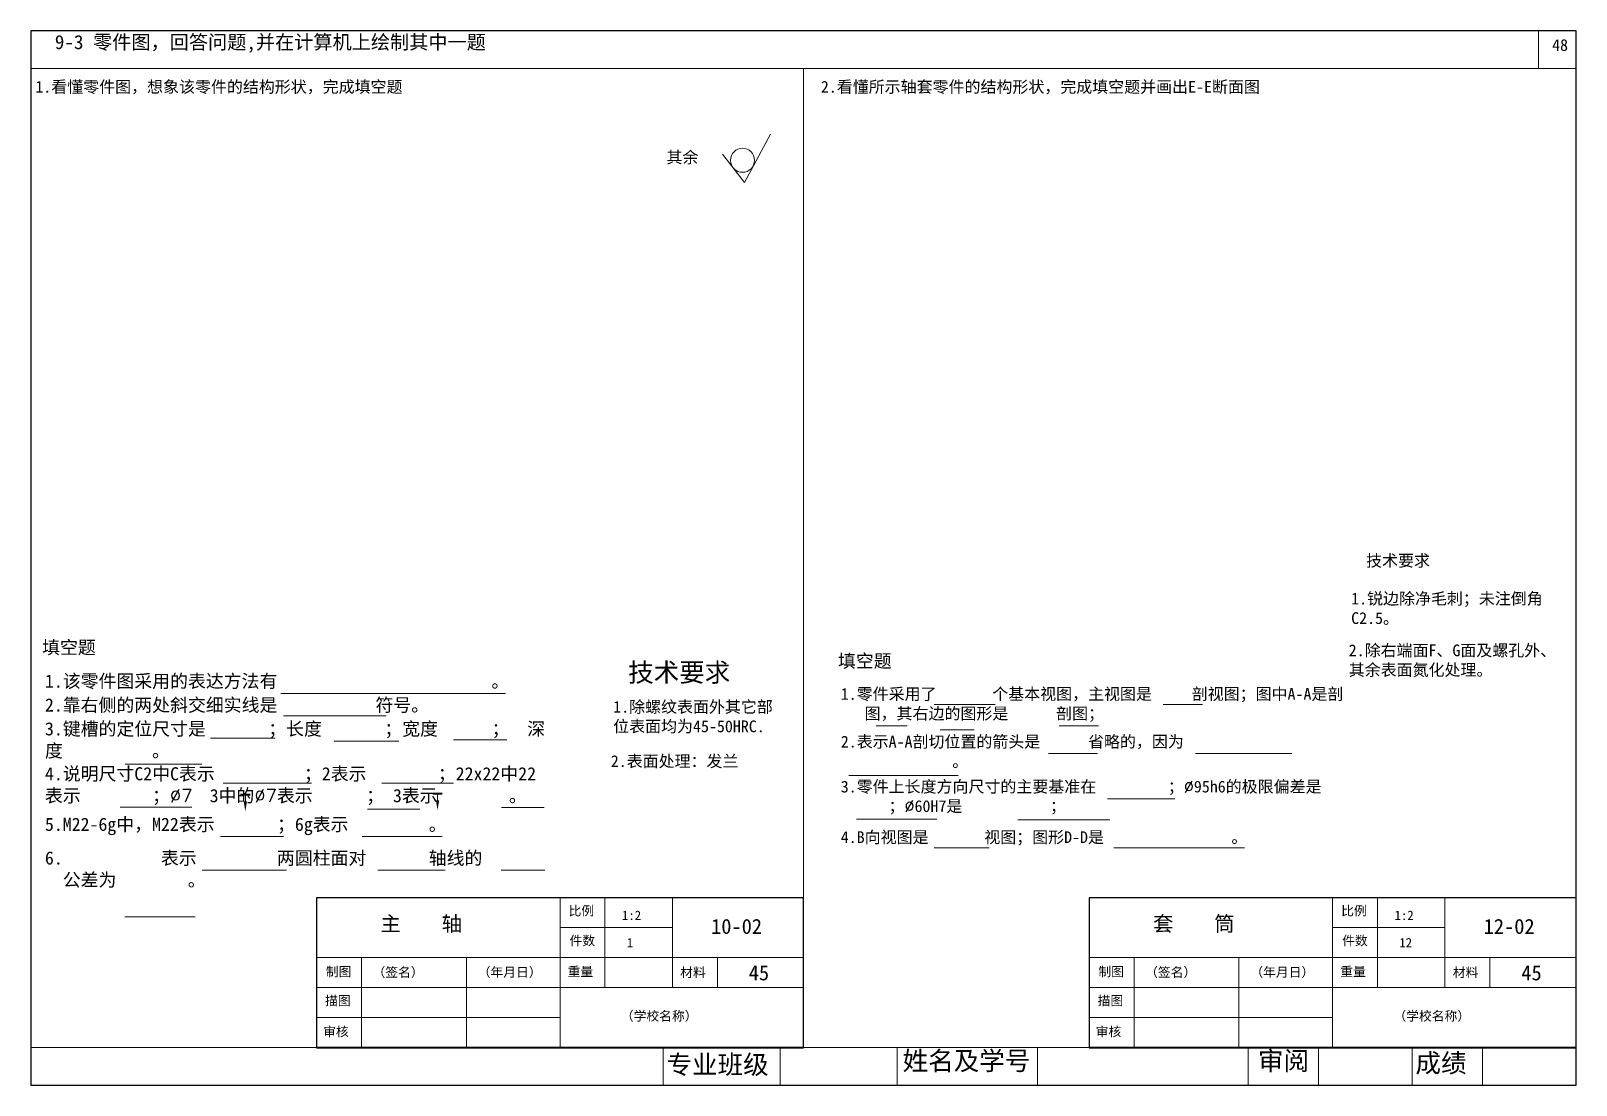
# Paper-space layout 'Layout1' of a CAD drawing. Header units: millimetres. Extents: x 41 to 371, y 26 to 251.
import ezdxf

# ---------------------------------------------------------------- set-up
doc = ezdxf.new("R2010")
doc.units = ezdxf.units.MM
doc.layers.get('0').update_dxf_attribs({"lineweight": 13})
for name, color, linetype, lineweight in [('出图', 7, 'Continuous', 13), ('图', 7, 'Continuous', 13), ('粗线', 7, 'Continuous', 40), ('细线', 7, 'Continuous', 13)]:
    doc.layers.add(name, color=color, linetype=linetype, lineweight=lineweight)
doc.styles.get("Standard").update_dxf_attribs({"font": 'txt.shx'})

# ---------------------------------------------------------------- blocks, each defined once
blk = doc.blocks.new('01block')
at = {"lineweight": 15}
for p, q in [((-65, 0), (-65, 40)), ((-53, 16), (-53, 40)), ((-35, 16), (-35, 40)), ((-65, 32), (-35, 32)), ((-130, 24), (0, 24)), ((-118, 0), (-118, 24)), ((-90, 0), (-90, 24)), ((-130, 16), (-65, 16)), ((-65, 16), (0, 16)), ((-130, 8), (-65, 8))]:
    blk.add_line(p, q, dxfattribs=at)
at = {"layer": '出图', "lineweight": 30}
for p, q in [((0, 40), (-130, 40)), ((-130, 40), (-130, 0))]:
    blk.add_line(p, q, dxfattribs=at)
at = {"layer": '粗线', "lineweight": 30}
blk.add_line((0, 0), (0, 40), dxfattribs=at)
at = {"layer": '粗线', "lineweight": 18}
blk.add_line((-23, 16), (-23, 24), dxfattribs=at)
at = {"layer": '粗线'}
blk.add_line((-130, 0), (0, 0), dxfattribs=at)
at = {"lineweight": 15, "char_height": 2.5, "attachment_point": 1}
for s, insert, width in [('{\\f仿宋_GB2312|b0|i0|c134|p49;比例}', (-62.71, 37.75), 7.5698), ('{\\f仿宋_GB2312|b0|i0|c134|p49;件数}', (-62.45, 29.79), 7.5698), ('{\\f仿宋_GB2312|b0|i0|c134|p49; 1}', (-48.88, 29.25), 7.5698), ('{\\f仿宋_GB2312|b0|i0|c134|p49;制图}', (-127.53, 21.53), 9.9784), ('{\\f仿宋_GB2312|b0|i0|c134|p49;（签名）}', (-115.05, 21.36), 20.3008), ('{\\f仿宋_GB2312|b0|i0|c134|p49;（年月日）}', (-86.96, 21.4), 19.2686), ('{\\f仿宋_GB2312|b0|i0|c134|p49;重量}', (-62.95, 21.55), 9.8063), ('{\\f仿宋_GB2312|b0|i0|c134|p49;材料}', (-32.91, 21.32), 7.5698), ('{\\f仿宋_GB2312|b0|i0|c134|p49;描图}', (-127.72, 13.8), 9.2902), ('{\\f仿宋_GB2312|b0|i0|c134|p49;（学校名称）}', (-48.75, 9.69), 27.8706), ('{\\f仿宋_GB2312|b0|i0|c134|p49;审核}', (-128.23, 5.53), 9.1182)]:
    blk.add_mtext(s, dxfattribs=dict(at, insert=insert, width=width))
at = {"layer": '粗线', "lineweight": 30, "attachment_point": 1}
for s, insert, char_height, width in [('{\\f仿宋_GB2312|b0|i0|c134|p49;主    轴}', (-112.94, 35.05), 4, 50.6966), ('{\\f仿宋_GB2312|b0|i0|c134|p49;1:2}', (-48.45, 36.54), 2.5, 15.1626), ('{\\f仿宋_GB2312|b0|i0|c134|p49;10-02}', (-24.67, 34.34), 4, 23.7529), ('{\\f仿宋_GB2312|b0|i0|c134|p49;  45}', (-20.06, 21.95), 4, 17.017)]:
    blk.add_mtext(s, dxfattribs=dict(at, insert=insert, char_height=char_height, width=width))
blk = doc.blocks.new('02block')
at = {"lineweight": 15}
for p, q in [((-65, 0), (-65, 40)), ((-53, 16), (-53, 40)), ((-35, 16), (-35, 40)), ((-65, 32), (-35, 32)), ((-130, 24), (0, 24)), ((-118, 0), (-118, 24)), ((-90, 0), (-90, 24)), ((-130, 16), (-65, 16)), ((-65, 16), (0, 16)), ((-130, 8), (-65, 8))]:
    blk.add_line(p, q, dxfattribs=at)
at = {"layer": '出图', "lineweight": 30}
for p, q in [((0, 40), (-130, 40)), ((-130, 40), (-130, 0))]:
    blk.add_line(p, q, dxfattribs=at)
at = {"layer": '粗线', "lineweight": 30}
blk.add_line((0, 0), (0, 40), dxfattribs=at)
at = {"layer": '粗线', "lineweight": 18}
blk.add_line((-23, 16), (-23, 24), dxfattribs=at)
at = {"layer": '粗线'}
blk.add_line((-130, 0), (0, 0), dxfattribs=at)
at = {"lineweight": 15, "char_height": 2.5, "attachment_point": 1}
for s, insert, width in [('{\\f仿宋_GB2312|b0|i0|c134|p49;比例}', (-62.71, 37.75), 7.5698), ('{\\f仿宋_GB2312|b0|i0|c134|p49;件数}', (-62.45, 29.79), 7.5698), ('{\\f仿宋_GB2312|b0|i0|c134|p49; 12}', (-48.88, 29.25), 7.5698), ('{\\f仿宋_GB2312|b0|i0|c134|p49;制图}', (-127.53, 21.53), 9.9784), ('{\\f仿宋_GB2312|b0|i0|c134|p49;（签名）}', (-115.05, 21.36), 20.3008), ('{\\f仿宋_GB2312|b0|i0|c134|p49;（年月日）}', (-86.96, 21.4), 19.2686), ('{\\f仿宋_GB2312|b0|i0|c134|p49;重量}', (-62.95, 21.55), 9.8063), ('{\\f仿宋_GB2312|b0|i0|c134|p49;材料}', (-32.91, 21.32), 7.5698), ('{\\f仿宋_GB2312|b0|i0|c134|p49;描图}', (-127.72, 13.8), 9.2902), ('{\\f仿宋_GB2312|b0|i0|c134|p49;（学校名称）}', (-48.75, 9.69), 27.8706), ('{\\f仿宋_GB2312|b0|i0|c134|p49;审核}', (-128.23, 5.53), 9.1182)]:
    blk.add_mtext(s, dxfattribs=dict(at, insert=insert, width=width))
at = {"layer": '粗线', "lineweight": 30, "attachment_point": 1}
for s, insert, char_height, width in [('{\\f仿宋_GB2312|b0|i0|c134|p49;套    筒}', (-112.94, 35.05), 4, 50.6966), ('{\\f仿宋_GB2312|b0|i0|c134|p49;1:2}', (-48.45, 36.54), 2.5, 15.1626), ('{\\f仿宋_GB2312|b0|i0|c134|p49;12-02}', (-24.67, 34.34), 4, 23.7529), ('{\\f仿宋_GB2312|b0|i0|c134|p49;  45}', (-20.06, 21.95), 4, 17.017)]:
    blk.add_mtext(s, dxfattribs=dict(at, insert=insert, char_height=char_height, width=width))

psp = doc.layouts.get("Layout1")

# ---------------------------------------------------------------- linework, layer by layer
at = {"lineweight": 5}
for p, q in [((362.84, 243.14), (362.84, 251.14)), ((40.84, 243.14), (370.84, 243.14)), ((40.84, 34.14), (370.84, 34.14)), ((175.84, 26.14), (175.84, 34.14)), ((200.84, 26.14), (200.84, 34.14)), ((225.84, 26.14), (225.84, 34.14)), ((255.84, 26.14), (255.84, 34.14)), ((300.84, 26.14), (300.84, 34.14)), ((315.84, 26.14), (315.84, 34.14)), ((335.84, 26.14), (335.84, 34.14)), ((350.84, 26.14), (350.84, 34.14))]:
    psp.add_line(p, q, dxfattribs=at)
at = {"lineweight": 30}
psp.add_lwpolyline([(40.84, 26.14), (370.84, 26.14), (370.84, 251.14), (40.84, 251.14)], close=True, dxfattribs=at)
at = {"layer": '出图', "linetype": 'Continuous'}
for p, q in [((193.25, 218.82), (198.82, 229.1)), ((188.54, 224.82), (193.25, 218.82)), ((94.2, 109.75), (142.19, 109.75)), ((94.8, 104.96), (116.7, 104.96)), ((79.21, 100.16), (93, 100.16)), ((105.6, 99.56), (119.4, 99.56)), ((131.09, 99.86), (142.49, 99.86)), ((235.04, 101.93), (242.27, 101.93)), ((289.54, 96.93), (310.12, 96.93)), ((81.91, 90.57), (100.8, 90.57)), ((115.8, 90.57), (131.09, 90.57)), ((215.49, 92.21), (238.85, 92.21)), ((86.64, 88.17), (86.64, 86.67)), ((127.68, 88.4), (127.68, 86.9)), ((81.31, 79.19), (94.8, 79.19)), ((111.6, 79.19), (128.69, 79.19)), ((77.41, 71.99), (95.4, 71.99)), ((114.9, 71.99), (129.29, 71.99)), ((141.29, 71.99), (150.59, 71.99)), ((60.91, 62.06), (75.91, 62.06))]:
    psp.add_line(p, q, dxfattribs=at)
at = {"layer": '出图', "linetype": 'Continuous', "lineweight": 40}
for p, q in [((85.61, 88.17), (87.66, 88.17)), ((126.65, 88.4), (128.7, 88.4))]:
    psp.add_line(p, q, dxfattribs=at)
at = {"layer": '出图', "linetype": 'Continuous'}
for points in [[(40.84, 243.14), (205.84, 243.14), (205.84, 34.14), (40.84, 34.14)], [(205.84, 243.14), (370.84, 243.14), (370.84, 34.14), (205.84, 34.14)]]:
    psp.add_lwpolyline(points, close=True, dxfattribs=at)
psp.add_circle((192.82, 223.53), 2.57, dxfattribs=at)
for points in [[(86.29, 86.67), (86.99, 86.67), (86.64, 84.57)], [(127.33, 86.9), (128.03, 86.9), (127.68, 84.8)]]:
    psp.add_solid(points, dxfattribs=at)
at = {"layer": '图', "linetype": 'Continuous', "lineweight": 18}
for p, q in [((233.78, 107.4), (246.74, 107.4)), ((282.66, 107.4), (291.08, 107.4)), ((221.34, 102.85), (228, 102.85)), ((260.41, 102.85), (268.82, 102.85)), ((258.13, 96.89), (268.65, 96.89)), ((270.75, 87.27), (285.12, 87.27)), ((217.13, 82.89), (234.3, 82.89)), ((251.65, 82.72), (271.28, 82.72)), ((233.78, 76.76), (245.52, 76.76)), ((272.15, 76.76), (300.01, 76.76))]:
    psp.add_line(p, q, dxfattribs=at)
at = {"layer": '图', "linetype": 'Continuous', "lineweight": 15}
psp.add_line((61, 94.66), (77.32, 94.66), dxfattribs=at)
at = {"layer": '图', "linetype": 'Continuous'}
for p, q in [((59.92, 85.44), (75.22, 85.44)), ((112.75, 85.01), (123.91, 85.01)), ((141.35, 85.39), (150.48, 85.39))]:
    psp.add_line(p, q, dxfattribs=at)

# ---------------------------------------------------------------- block references
at = {"layer": '细线', "linetype": 'Continuous', "xscale": 0.8, "yscale": 0.8}
for name, p in [('01block', (205.84, 34.14)), ('02block', (370.84, 34.14))]:
    psp.add_blockref(name, p, dxfattribs=at)

# ---------------------------------------------------------------- texts
at = {"attachment_point": 1}
for s, insert, char_height in [('{\\f黑体|b0|i0|c134|p2;9-3 零件图，回答问题,并在计算机上绘制其中一题}', (45.95, 250.25), 3), ('{\\f宋体|b0|i0|c134|p54;1.看懂零件图，想象该零件的结构形状，完成填空题}', (41.79, 240.47), 2.5), ('{\\f宋体|b0|i0|c134|p54;2.看懂所示轴套零件的结构形状，完成填空题并画出E-E断面图}', (209.55, 240.47), 2.5)]:
    psp.add_mtext(s, dxfattribs=dict(at, insert=insert, char_height=char_height))
at = {"insert": (365.72, 249.38), "char_height": 2.5, "width": 8.2975, "attachment_point": 1}
psp.add_mtext('{\\f宋体|b0|i0|c134|p2;48}', dxfattribs=at)
at = {"lineweight": 5, "attachment_point": 1}
for s, insert, char_height, width in [('{\\f宋体|b0|i0|c134|p2;其余}', (176.58, 225.42), 2.5, 23.3701), ('{\\f仿宋_GB2312|b0|i0|c134|p49;技术要求}', (325.99, 139.32), 2.5, 23.3701), ('{\\f仿宋_GB2312|b0|i0|c134|p49;1.锐边除净毛刺；未注倒角C2.5\\f宋体|b0|i0|c134|p2;。}', (322.8, 131.23), 2.5, 45.4685), ('{\\f宋体|b0|i0|c134|p2;填空题}', (43.24, 120.96), 2.8, 16.3591), ('{\\f仿宋_GB2312|b0|i0|c134|p49;2.除右端面F、G面及螺孔外、其余表面氮化处理\\f宋体|b0|i0|c134|p2;。}', (322.28, 120.18), 2.5, 46.1203), ('{\\f宋体|b0|i0|c134|p2;技术要求}', (168.39, 116.22), 4, 23.3701), ('{\\f宋体|b0|i0|c134|p2;填空题}', (213.2, 118.07), 2.8, 16.3591), ('{\\f宋体|b0|i0|c134|p2;1.该零件图采用的表达方法有                        。}', (43.84, 113.77), 2.8, 107.9455), ('{\\f宋体|b0|i0|c134|p2;2.靠右侧的两处斜交细实线是           符号。}', (43.84, 108.67), 2.8, 107.9455), ('{\\f宋体|b0|i0|c134|p2;1.零件采用了       个基本视图，主视图是     剖视图；图中A-A是剖    图，其右边的图形是      剖图；}', (213.8, 110.88), 2.5, 107.9455), ('{\\f宋体|b0|i0|c134|p2;1.除螺纹表面外其它部\\P位表面均为45-50HRC.}', (165.2, 108.13), 2.5, 45.4685), ('{\\f宋体|b0|i0|c134|p2;3.键槽的定位尺寸是       ；长度       ；宽度      ；  深度          。}', (43.84, 103.58), 2.8, 107.9455), ('{\\f宋体|b0|i0|c134|p2;2.表示A-A剖切位置的箭头是      省略的，因为     \\P              。}', (213.8, 100.69), 2.5, 107.9455), ('{\\f宋体|b0|i0|c134|p2;2.表面处理：发兰}', (164.68, 96.53), 2.5, 45.4685), ('{\\f宋体|b0|i0|c134|p2;4.说明尺寸C2中C表示          ；2表示        ；22x22中22表示        ；}%%C7{\\fISOCPEUR|b0|i0|c0|p34; \\f宋体|b0|i0|c134|p2; 3中的}%%C7{\\f宋体|b0|i0|c134|p2;表示      ； 3表示        。}', (43.84, 93.99), 2.8, 107.9455), ('{\\f宋体|b0|i0|c134|p2;3.零件上长度方向尺寸的主要基准在         ；}%%C{\\f宋体|b0|i0|c134|p2;95h6的极限偏差是          ；}%%C{\\f宋体|b0|i0|c134|p2;60H7是           ；}', (213.8, 91.1), 2.5, 107.9455), ('{\\f宋体|b0|i0|c134|p2;5.M22-6g中，M22表示       ；6g表示         。}', (43.84, 83.2), 2.8, 107.9455), ('{\\f宋体|b0|i0|c134|p2;4.B向视图是       视图；图形D-D是                。}', (213.8, 80.31), 2.5, 107.9455), ('{\\f宋体|b0|i0|c134|p2;6.           表示         两圆柱面对       轴线的  \\P  公差为        。}', (43.84, 76.01), 2.8, 107.9455), ('{\\f仿宋_GB2312|b0|i0|c134|p49;专业班级}', (176.58, 32.52), 4, 23.3701), ('{\\f仿宋_GB2312|b0|i0|c134|p49;姓名及学号}', (227.01, 33.32), 4, 29.8443), ('{\\f仿宋_GB2312|b0|i0|c134|p49;审阅}', (302.91, 33.32), 4, 13.7378), ('{\\f仿宋_GB2312|b0|i0|c134|p49;成绩}', (336.54, 32.85), 4, 13.2641)]:
    psp.add_mtext(s, dxfattribs=dict(at, insert=insert, char_height=char_height, width=width))

# ---------------------------------------------------------------- viewports
at = {"layer": '出图', "linetype": 'Continuous'}
vp = psp.add_viewport(center=(123.34, 138.64), size=(165, 209), view_center_point=(277.227, 160.526), view_height=393.6351, dxfattribs=at)
vp.dxf.flags = 0x10000  # cut along an outline
vp.dxf.clipping_boundary_handle = psp.add_lwpolyline([(40.84, 243.14), (205.84, 243.14), (205.84, 34.14), (40.84, 34.14)], format="xyb", close=True, dxfattribs={"invisible": 1}).dxf.handle
vp = psp.add_viewport(center=(288.34, 138.64), size=(165, 209), view_center_point=(764.909, 39.228), view_height=718.2134, status=3, dxfattribs=at)
vp.dxf.flags = 0x10000  # cut along an outline
vp.dxf.clipping_boundary_handle = psp.add_lwpolyline([(205.84, 243.14), (370.84, 243.14), (370.84, 34.14), (205.84, 34.14)], format="xyb", close=True, dxfattribs={"invisible": 1}).dxf.handle

doc.saveas('drawing.dxf')
